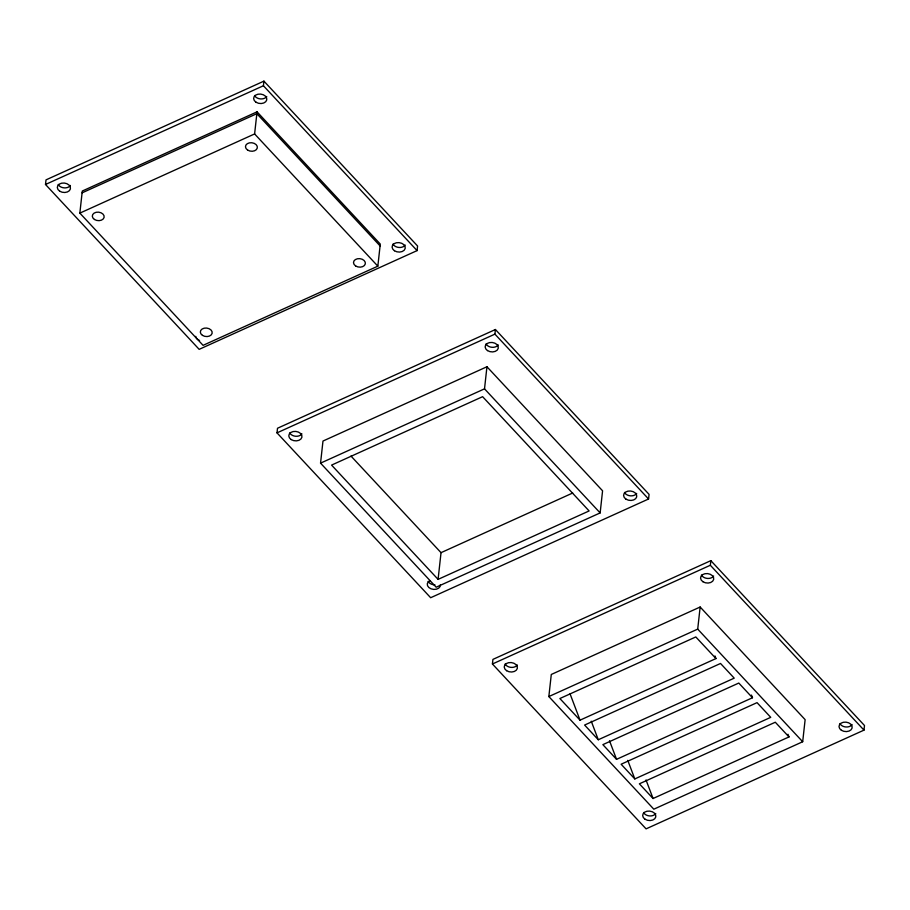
<?xml version="1.0" encoding="UTF-8"?>
<svg xmlns="http://www.w3.org/2000/svg" width="910" height="910" viewBox="0 0 910 910"><rect width="100%" height="100%" fill="white"/><g stroke="black" fill="none" stroke-linecap="round" stroke-linejoin="round"><path stroke-width="1.36" d="M45.5 184.48L46.012 179.873L263.923 81.138L417.576 246.007L417.076 250.614L199.165 349.349L45.5 184.48L263.411 85.745L263.923 81.138M79.853 213.122L82.287 191.032L257.052 111.839L380.278 244.062L377.843 266.164L203.078 345.345L79.853 213.122L254.607 133.941L257.052 111.839M277.004 432.864L277.505 428.257L495.415 329.522L649.08 494.392L648.568 498.998L430.658 597.722L277.004 432.864L494.915 334.129L495.415 329.522M320.548 463.144L322.982 441.043L486.952 366.753L602.579 490.808L600.145 512.91L436.174 587.2L320.548 463.144L484.518 388.843L486.952 366.753M438.085 579.374L331.581 465.101L482.607 396.68L589.111 510.942L438.085 579.374L441.031 552.666L350.987 456.069M492.424 663.993L492.924 659.386L710.835 560.651L864.5 725.52L863.988 730.127L646.077 828.862L492.424 663.993L710.335 565.258L710.835 560.651M548.844 696.559L551.289 674.469L700.154 607.015L805.134 719.651L802.688 741.741L653.824 809.195L548.844 696.559L697.708 629.117L700.154 607.015M82.082 192.863L256.848 113.682L380.073 245.905M441.031 552.666L572.697 493.015M715.965 658.567L695.809 636.943L559.877 698.527L580.034 720.163L715.965 658.567L714.964 655.939M598.291 739.75L734.222 678.155L720.527 663.47L584.607 725.054L598.291 739.75L591.25 721.186M752.479 697.742L738.784 683.057L602.864 744.642L616.548 759.338L752.479 697.742L751.467 695.092M634.805 778.926L770.736 717.342L757.04 702.645L621.12 764.229L634.805 778.926L627.764 760.362M788.993 736.929L775.297 722.233L639.377 783.817L653.062 798.514L788.993 736.929L787.98 734.268M263.411 85.745L417.076 250.614M494.915 334.129L648.568 498.998M710.335 565.258L863.988 730.127M254.607 133.941L377.843 266.164M484.518 388.843L600.145 512.91M697.708 629.117L802.688 741.741M646.02 779.95L653.062 798.514M609.507 740.774L616.548 759.338M570.058 693.852L580.034 720.163M713.645 576.019A6.62 4.732 6.3 0 1 707.389 578.43A6.62 4.732 6.3 0 1 701.462 575.006M517.312 664.971A6.62 4.732 6.3 0 1 511.056 667.383A6.62 4.732 6.3 0 1 505.13 663.97M852.101 724.565A6.62 4.732 6.3 0 1 845.845 726.976A6.62 4.732 6.3 0 1 839.907 723.552M655.757 813.517A6.62 4.732 6.3 0 1 649.501 815.929A6.62 4.732 6.3 0 1 643.575 812.505M498.225 344.89A6.62 4.732 6.3 0 1 491.969 347.301A6.62 4.732 6.3 0 1 486.042 343.878M301.892 433.842A6.62 4.732 6.3 0 1 295.636 436.254A6.62 4.732 6.3 0 1 289.71 432.83M636.67 493.425A6.62 4.732 6.3 0 1 630.414 495.836A6.62 4.732 6.3 0 1 624.487 492.424M434.946 584.834A6.62 4.732 6.3 0 1 428.155 581.376M440.417 584.607A6.62 4.732 6.3 0 1 431.067 588.838A6.62 4.732 6.3 0 1 430.043 580.603M266.732 96.505A6.62 4.732 6.3 0 1 260.476 98.917A6.62 4.732 6.3 0 1 254.538 95.493M70.388 185.458A6.62 4.732 6.3 0 1 64.132 187.869A6.62 4.732 6.3 0 1 58.206 184.457M405.177 245.052A6.62 4.732 6.3 0 1 398.921 247.463A6.62 4.732 6.3 0 1 392.995 244.039M199.574 340.454A6.62 4.732 6.3 0 1 195.764 336.37M645.042 819.227A6.62 4.732 6.3 0 0 655.769 816.964A6.62 4.732 6.3 0 0 646.987 811.231A6.62 4.732 6.3 0 0 645.042 819.227M506.586 670.681A6.62 4.732 6.3 0 0 517.324 668.418A6.62 4.732 6.3 0 0 508.542 662.696A6.62 4.732 6.3 0 0 506.586 670.681M702.929 581.729A6.62 4.732 6.3 0 0 713.656 579.465A6.62 4.732 6.3 0 0 704.875 573.732A6.62 4.732 6.3 0 0 702.929 581.729M841.375 730.264A6.62 4.732 6.3 0 0 852.101 728.011A6.62 4.732 6.3 0 0 843.32 722.278A6.62 4.732 6.3 0 0 841.375 730.264M291.166 439.553A6.62 4.732 6.3 0 0 301.892 437.289A6.62 4.732 6.3 0 0 293.111 431.556A6.62 4.732 6.3 0 0 291.166 439.553M487.498 350.589A6.62 4.732 6.3 0 0 498.236 348.337A6.62 4.732 6.3 0 0 489.455 342.604A6.62 4.732 6.3 0 0 487.498 350.589M625.955 499.135A6.62 4.732 6.3 0 0 636.682 496.883A6.62 4.732 6.3 0 0 627.9 491.15A6.62 4.732 6.3 0 0 625.955 499.135M59.673 191.168A6.62 4.732 6.3 0 0 70.4 188.905A6.62 4.732 6.3 0 0 61.618 183.183A6.62 4.732 6.3 0 0 59.673 191.168M256.006 102.216A6.62 4.732 6.3 0 0 266.732 99.952A6.62 4.732 6.3 0 0 257.951 94.219A6.62 4.732 6.3 0 0 256.006 102.216M394.451 250.75A6.62 4.732 6.3 0 0 405.177 248.498A6.62 4.732 6.3 0 0 396.396 242.765A6.62 4.732 6.3 0 0 394.451 250.75M202.464 335.369A5.96 4.254 6.3 0 0 212.121 333.333A5.96 4.254 6.3 0 0 204.215 328.18A5.96 4.254 6.3 0 0 202.464 335.369M355.639 265.959A5.96 4.254 6.3 0 0 365.297 263.923A5.96 4.254 6.3 0 0 357.402 258.77A5.96 4.254 6.3 0 0 355.639 265.959M247.622 150.07A5.96 4.254 6.3 0 0 257.28 148.034A5.96 4.254 6.3 0 0 249.374 142.87A5.96 4.254 6.3 0 0 247.622 150.07M94.447 219.469A5.96 4.254 6.3 0 0 104.093 217.433A5.96 4.254 6.3 0 0 96.198 212.28A5.96 4.254 6.3 0 0 94.447 219.469"/></g></svg>
